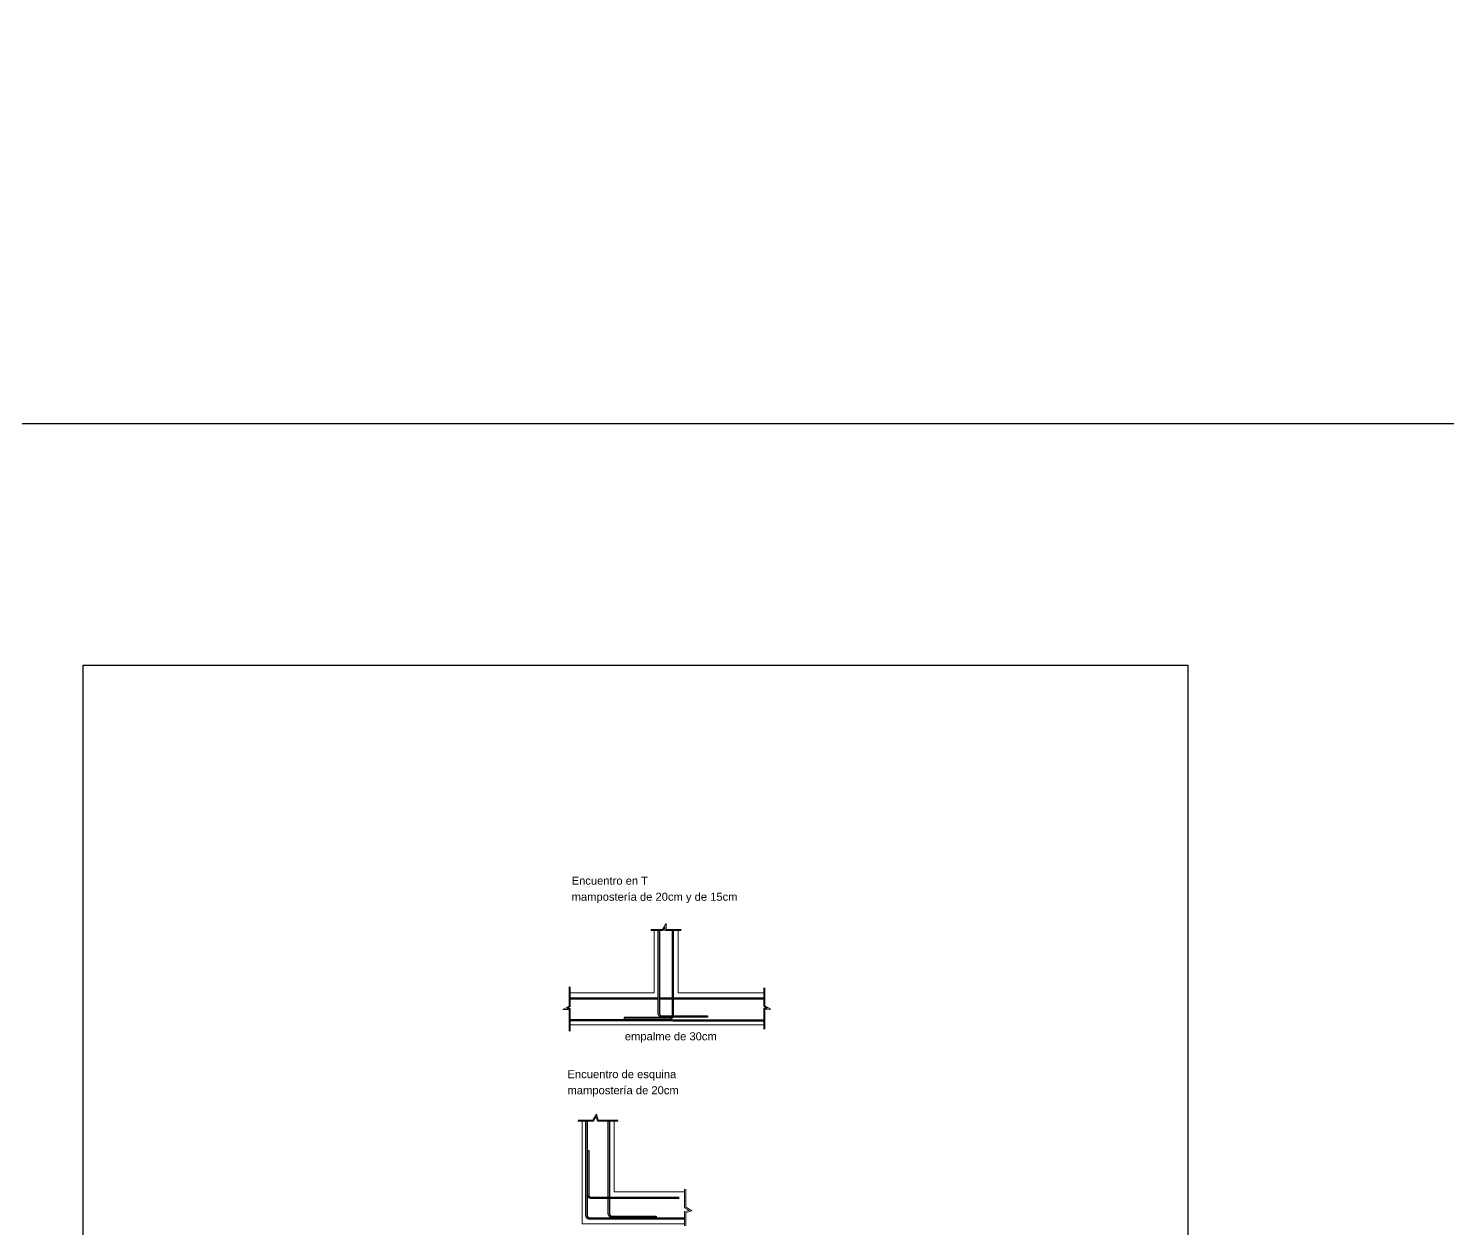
# Model space of a CAD drawing. Header units: millimetres. Extents: x 141 to 456, y -20 to 129.
# Drawn here: x 336.34 to 345.21, y 0.23 to 7.73 of the extents above; entities that cross this region are included whole.
import ezdxf

# ---------------------------------------------------------------- set-up
doc = ezdxf.new("R2010")
doc.units = ezdxf.units.MM
doc.header["$LTSCALE"] = 0.1
doc.header["$MEASUREMENT"] = 0
for name, color, linetype in [('armadura', 10, 'Continuous'), ('EJES', 6, 'Continuous'), ('ESTRUCTURAS', 3, 'Continuous')]:
    doc.layers.add(name, color=color, linetype=linetype)
doc.layers.add('CONT_MURO', color=3, linetype='Continuous', lineweight=0)
doc.styles.add('Arial30', font='arial.ttf', dxfattribs={"width": 0.8, "height": 0.3})

msp = doc.modelspace()

# ---------------------------------------------------------------- linework, layer by layer
msp.add_lwpolyline([(336.6842, 3.7541), (343.5864, 3.7541), (343.5864, -6.6998), (336.6842, -6.6998)], close=True)
at = {"lineweight": 0}
for points in [[(340.2324, 2.1032), (340.3057, 2.1032), (340.3274, 2.1415), (340.3274, 2.1032), (340.4216, 2.1032)], [(340.2324, 2.0966), (340.3085, 2.0966), (340.3204, 2.1177), (340.3204, 2.0966), (340.4216, 2.0966)], [(339.721, 1.7449), (339.721, 1.6248), (339.6828, 1.6031), (339.721, 1.6031), (339.721, 1.4681)], [(339.7276, 1.7449), (339.7276, 1.622), (339.7066, 1.6101), (339.7276, 1.6101), (339.7276, 1.4677)], [(340.9376, 1.74), (340.9376, 1.6244), (340.9586, 1.6125), (340.9376, 1.6125), (340.9376, 1.4804)], [(340.9442, 1.7395), (340.9442, 1.6272), (340.9824, 1.6055), (340.9442, 1.6055), (340.9442, 1.481)], [(339.7768, 0.9051), (339.8745, 0.9051), (339.8912, 0.9344), (339.8985, 0.9051), (340.0285, 0.9051)], [(340.0266, 0.9117), (339.9026, 0.9117), (339.8934, 0.95), (339.8706, 0.9117), (339.7774, 0.9117)], [(340.4432, 0.481), (340.4432, 0.3655), (340.4713, 0.3482), (340.4432, 0.3418), (340.4432, 0.2523)], [(340.4498, 0.4803), (340.4498, 0.3682), (340.488, 0.3466), (340.4498, 0.3363), (340.4498, 0.2523)]]:
    msp.add_lwpolyline(points, dxfattribs=at)
at = {"layer": 'armadura'}
for p, q in [((339.7276, 1.6774), (340.2782, 1.6774)), ((339.7276, 1.6694), (340.2782, 1.6694)), ((340.2862, 1.6774), (340.366, 1.6774)), ((340.2862, 1.6694), (340.366, 1.6694)), ((340.374, 1.6774), (340.9376, 1.6774)), ((340.374, 1.6694), (340.9376, 1.6694)), ((340.2726, 1.54), (339.7276, 1.54)), ((340.3691, 1.532), (339.7276, 1.532)), ((340.2726, 1.54), (340.9376, 1.54)), ((340.3691, 1.532), (340.9376, 1.532))]:
    msp.add_line(p, q, dxfattribs=at)
for points in [[(340.366, 2.0966), (340.366, 1.569, -0.414214), (340.35, 1.553), (340.066, 1.553), (340.066, 1.545), (340.35, 1.545, 0.414214), (340.374, 1.569), (340.374, 2.0966)], [(340.2862, 2.0966), (340.2862, 1.5791, 0.414214), (340.3022, 1.5631), (340.5862, 1.5631), (340.5862, 1.5551), (340.3022, 1.5551, -0.414214), (340.2782, 1.5791), (340.2782, 2.0966)], [(340.4432, 0.2939), (339.8494, 0.2939, -0.414214), (339.8254, 0.3179), (339.8254, 0.9051)], [(339.8334, 0.9051), (339.8334, 0.3179, 0.414214), (339.8494, 0.3019), (340.4432, 0.3019)], [(339.973, 0.9051), (339.973, 0.329, 0.414214), (339.989, 0.313), (340.265, 0.313), (340.265, 0.305), (339.989, 0.305, -0.414214), (339.965, 0.329), (339.965, 0.9051)], [(340.4081, 0.4224), (339.8599, 0.4224, -0.414214), (339.8359, 0.4464), (339.8359, 0.7224), (339.8439, 0.7224), (339.8439, 0.4464, 0.414214), (339.8599, 0.4304), (340.4081, 0.4304)]]:
    msp.add_lwpolyline(points, format="xyb", dxfattribs=at)
at = {"layer": 'CONT_MURO'}
for p, q in [((340.2526, 1.7069), (340.2526, 2.0966)), ((340.4026, 1.7069), (340.4026, 2.0966)), ((339.7276, 1.7069), (340.2526, 1.7069)), ((340.4026, 1.7069), (340.9376, 1.7069)), ((339.7276, 1.5069), (340.9376, 1.5069)), ((339.8036, 0.2655), (339.8036, 0.9051)), ((340.0035, 0.4654), (340.0035, 0.9051)), ((340.0035, 0.4654), (340.4432, 0.4654)), ((339.8036, 0.2655), (340.4408, 0.2655))]:
    msp.add_line(p, q, dxfattribs=at)
at = {"layer": 'EJES'}
msp.add_lwpolyline([(322.2922, 30.9815), (356.4256, 30.9815), (356.4256, 5.2633), (322.2922, 5.2633)], close=True, dxfattribs=at)

# ---------------------------------------------------------------- texts
at = {"layer": 'ESTRUCTURAS', "style": 'Arial30'}
for s, p in [('Encuentro en T', (339.7371, 2.3836)), ('mampostería de 20cm y de 15cm', (339.7371, 2.2831)), ('empalme de 30cm', (340.0696, 1.4112)), ('Encuentro de esquina', (339.7114, 1.1746)), ('mampostería de 20cm', (339.7114, 1.0742))]:
    msp.add_text(s, height=0.05, dxfattribs=at).set_placement(p)

doc.saveas('drawing.dxf')
